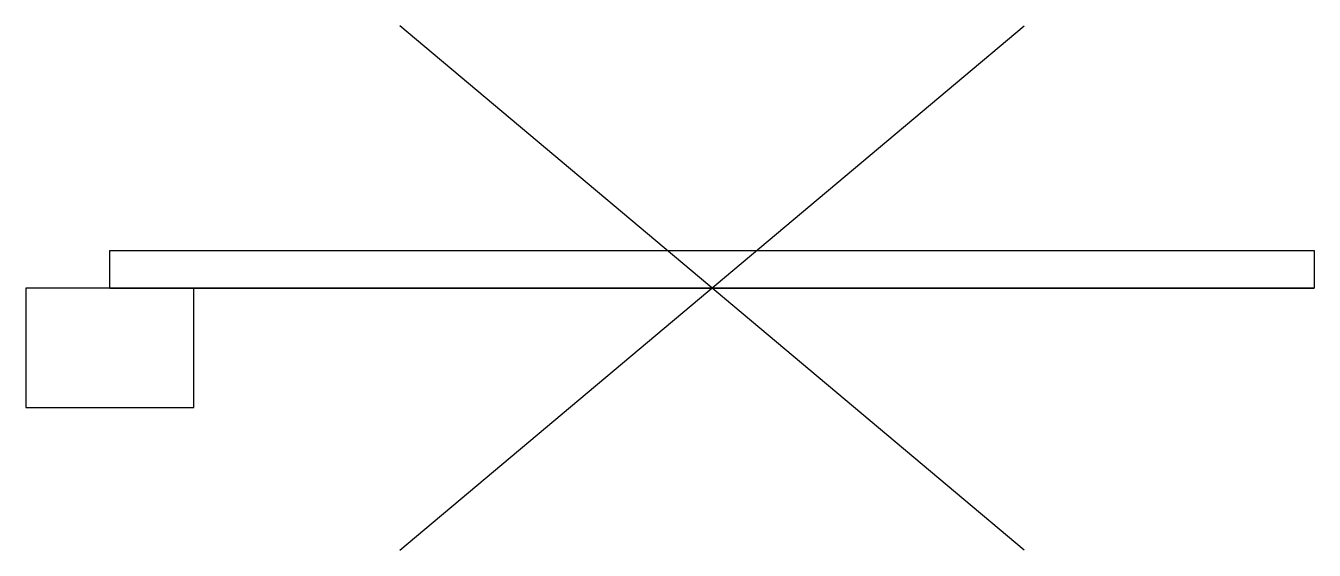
# Model space of a CAD drawing. Extents: x -9.2 to 8.1, y -3.5 to 3.5.
import ezdxf

# ---------------------------------------------------------------- set-up
doc = ezdxf.new("R2010")
doc.units = 0

msp = doc.modelspace()

# ---------------------------------------------------------------- linework, layer by layer
for p, q in [((-4.179, -3.506), (4.179, 3.506)), ((4.179, -3.506), (-4.179, 3.506)), ((-8.062, 0.5), (8.062, 0.5)), ((-8.062, 0), (8.062, 0))]:
    msp.add_line(p, q)
at = {"flags": 128}
for points in [[(-8.062, 0.5), (8.062, 0.5), (8.062, 0), (-8.062, 0)], [(-9.188, -1.6), (-6.938, -1.6), (-6.938, 0), (-9.188, 0)]]:
    msp.add_lwpolyline(points, close=True, dxfattribs=at)

doc.saveas('drawing.dxf')
